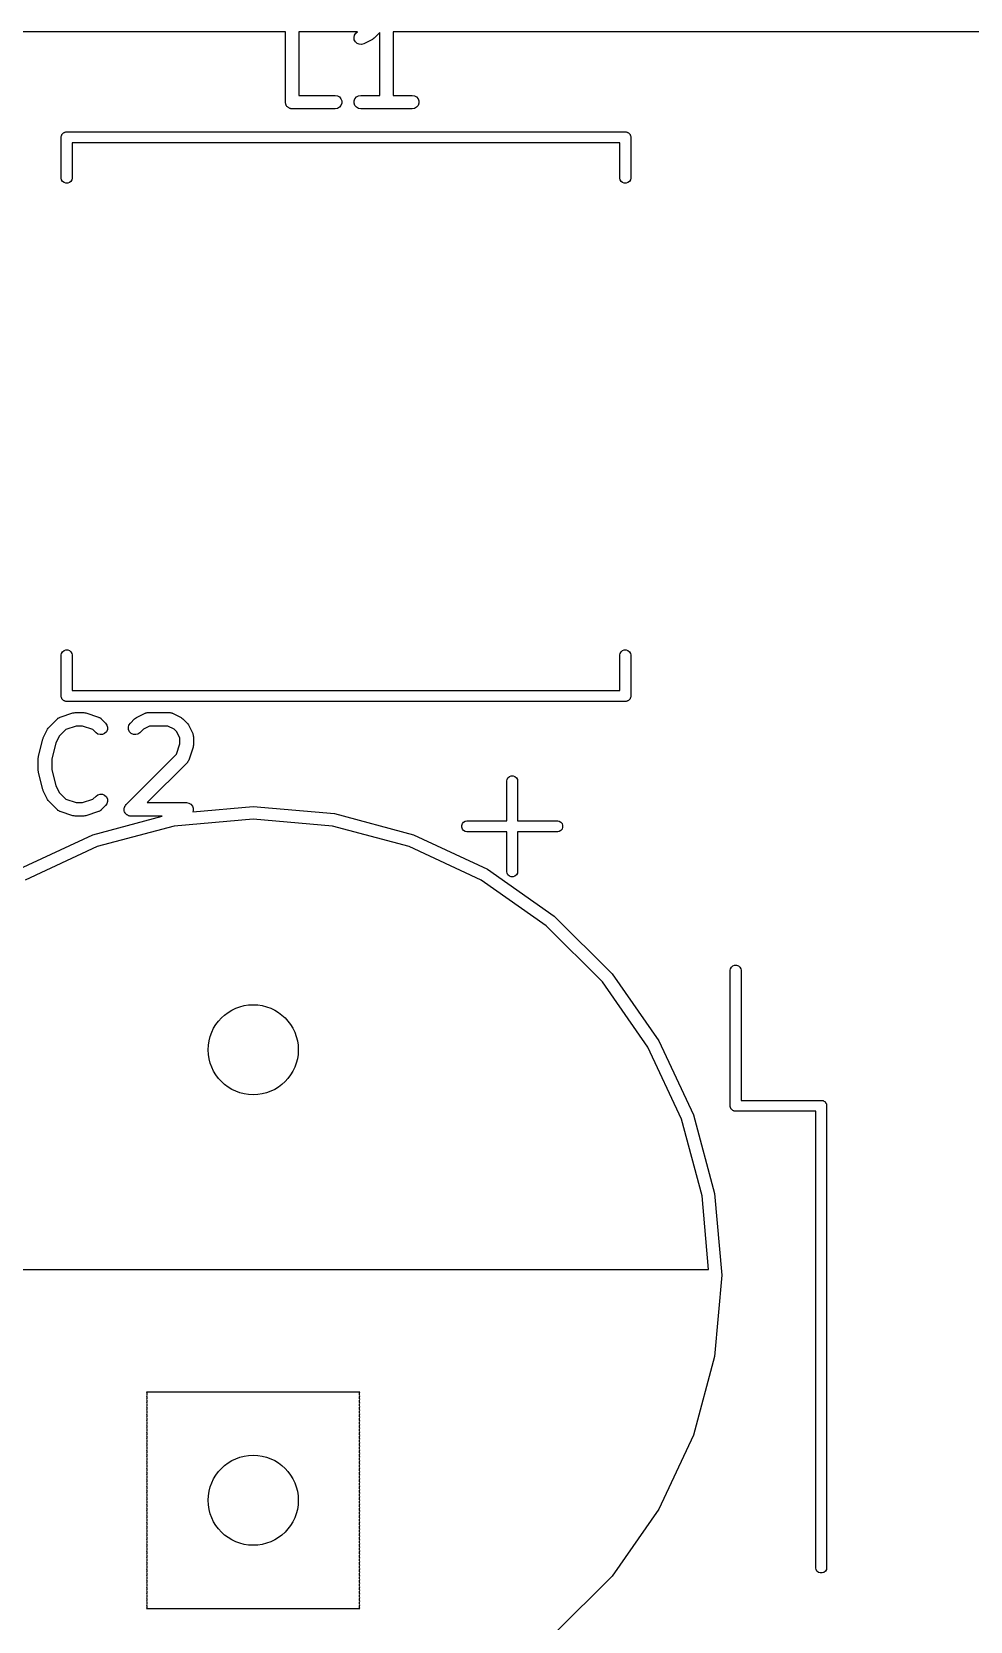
# Model space of a CAD drawing. Extents: x 202.7 to 262.5, y -125.5 to -33.7.
# Drawn here: x 211.14 to 221.56, y -90.71 to -73.07 of the extents above; entities that cross this region are included whole.
import ezdxf

# ---------------------------------------------------------------- set-up
doc = ezdxf.new("R2010")
doc.units = 0
doc.header["$MEASUREMENT"] = 0
doc.layers.add('BLACK', color=7, linetype='CONTINUOUS')

msp = doc.modelspace()

# ---------------------------------------------------------------- linework, layer by layer
at = {"layer": 'BLACK', "linetype": 'CONTINUOUS'}
for p, q in [((213.957, -73.072), (205.175, -73.072)), ((213.957, -73.8524), (213.957, -73.072)), ((214.759, -73.072), (214.107, -73.072)), ((214.107, -73.072), (214.107, -73.7774)), ((214.719, -73.1336), (214.725, -73.1083)), ((214.722, -73.1595), (214.719, -73.1336)), ((214.734, -73.1828), (214.722, -73.1595)), ((214.725, -73.1083), (214.74, -73.0865)), ((214.753, -73.2007), (214.734, -73.1828)), ((214.74, -73.0865), (214.759, -73.072)), ((214.777, -73.211), (214.753, -73.2007)), ((214.828, -73.2052), (214.803, -73.2126)), ((214.923, -73.1576), (214.828, -73.2052)), ((214.932, -73.1504), (214.923, -73.1576)), ((214.942, -73.1435), (214.932, -73.1504)), ((215.005, -73.0811), (214.942, -73.1435)), ((215.005, -73.7774), (215.005, -73.0811)), ((221.873, -73.072), (215.155, -73.072)), ((215.155, -73.072), (215.155, -73.7774)), ((214.803, -73.2126), (214.777, -73.211)), ((213.958, -73.8588), (213.957, -73.8524)), ((213.958, -73.8654), (213.958, -73.8588)), ((213.961, -73.8716), (213.958, -73.8654)), ((213.962, -73.878), (213.961, -73.8716)), ((213.965, -73.8837), (213.962, -73.878)), ((213.967, -73.8899), (213.965, -73.8837)), ((213.971, -73.8949), (213.967, -73.8899)), ((213.975, -73.9006), (213.971, -73.8949)), ((213.98, -73.9048), (213.975, -73.9006)), ((213.984, -73.9098), (213.98, -73.9048)), ((213.99, -73.9131), (213.984, -73.9098)), ((214.107, -73.7774), (214.508, -73.7774)), ((214.508, -73.7774), (214.534, -73.7819)), ((214.534, -73.7819), (214.557, -73.7949)), ((214.557, -73.9098), (214.534, -73.9229)), ((214.557, -73.7949), (214.573, -73.8149)), ((214.573, -73.8899), (214.557, -73.9098)), ((214.573, -73.8149), (214.582, -73.8394)), ((214.582, -73.8654), (214.573, -73.8899)), ((214.582, -73.8394), (214.582, -73.8654)), ((214.72, -73.8394), (214.729, -73.8149)), ((214.72, -73.8654), (214.72, -73.8394)), ((214.729, -73.8899), (214.72, -73.8654)), ((214.729, -73.8149), (214.746, -73.7949)), ((214.746, -73.9098), (214.729, -73.8899)), ((214.746, -73.7949), (214.768, -73.7819)), ((214.768, -73.9229), (214.746, -73.9098)), ((214.768, -73.7819), (214.794, -73.7774)), ((214.794, -73.7774), (215.005, -73.7774)), ((215.155, -73.7774), (215.365, -73.7774)), ((215.365, -73.7774), (215.391, -73.7819)), ((215.391, -73.7819), (215.414, -73.7949)), ((215.414, -73.9098), (215.391, -73.9229)), ((215.414, -73.7949), (215.43, -73.8149)), ((215.43, -73.8899), (215.414, -73.9098)), ((215.43, -73.8149), (215.439, -73.8394)), ((215.439, -73.8654), (215.43, -73.8899)), ((215.439, -73.8394), (215.439, -73.8654)), ((213.995, -73.9173), (213.99, -73.9131)), ((214.001, -73.9196), (213.995, -73.9173)), ((214.006, -73.9229), (214.001, -73.9196)), ((214.013, -73.924), (214.006, -73.9229)), ((214.019, -73.9262), (214.013, -73.924)), ((214.026, -73.9262), (214.019, -73.9262)), ((214.032, -73.9274), (214.026, -73.9262)), ((214.508, -73.9274), (214.032, -73.9274)), ((214.534, -73.9229), (214.508, -73.9274)), ((214.794, -73.9274), (214.768, -73.9229)), ((215.365, -73.9274), (214.794, -73.9274)), ((215.391, -73.9229), (215.365, -73.9274)), ((211.47, -74.2324), (211.472, -74.2274)), ((211.47, -74.2377), (211.47, -74.2324)), ((211.47, -74.2378), (211.47, -74.2377)), ((211.47, -74.6982), (211.47, -74.2378)), ((211.472, -74.2274), (211.473, -74.2222)), ((211.473, -74.2222), (211.475, -74.2175)), ((211.475, -74.2175), (211.477, -74.2125)), ((211.477, -74.2125), (211.481, -74.2085)), ((211.481, -74.2085), (211.483, -74.2038)), ((211.483, -74.2038), (211.487, -74.2004)), ((211.487, -74.2004), (211.491, -74.1963)), ((211.491, -74.1963), (211.495, -74.1937)), ((211.495, -74.1937), (211.5, -74.1902)), ((211.5, -74.1902), (211.505, -74.1884)), ((211.505, -74.1884), (211.509, -74.1857)), ((211.509, -74.1857), (211.514, -74.1848)), ((211.514, -74.1848), (211.519, -74.183)), ((211.519, -74.183), (211.525, -74.183)), ((211.525, -74.183), (211.525, -74.183)), ((211.525, -74.183), (217.735, -74.183)), ((217.735, -74.183), (217.741, -74.183)), ((217.735, -74.183), (217.735, -74.183)), ((217.741, -74.183), (217.746, -74.1848)), ((217.746, -74.1848), (217.751, -74.1857)), ((217.751, -74.1857), (217.755, -74.1884)), ((217.755, -74.1884), (217.76, -74.1902)), ((217.76, -74.1902), (217.765, -74.1937)), ((217.765, -74.1937), (217.769, -74.1963)), ((217.769, -74.1963), (217.773, -74.2004)), ((217.773, -74.2004), (217.777, -74.2038)), ((217.777, -74.2038), (217.779, -74.2085)), ((217.779, -74.2085), (217.783, -74.2125)), ((217.783, -74.2125), (217.785, -74.2175)), ((217.785, -74.2175), (217.787, -74.2222)), ((217.787, -74.2222), (217.788, -74.2274)), ((217.788, -74.2274), (217.79, -74.2324)), ((217.79, -74.2324), (217.79, -74.2377)), ((217.79, -74.2377), (217.79, -74.2378)), ((217.79, -74.2378), (217.79, -74.6982)), ((217.67, -74.303), (211.59, -74.303)), ((211.59, -74.303), (211.59, -74.6982)), ((217.67, -74.6982), (217.67, -74.303)), ((211.473, -74.7138), (211.47, -74.6982)), ((211.483, -74.7322), (211.473, -74.7138)), ((211.5, -74.7458), (211.483, -74.7322)), ((211.519, -74.753), (211.5, -74.7458)), ((211.541, -74.753), (211.519, -74.753)), ((211.56, -74.7458), (211.541, -74.753)), ((211.577, -74.7322), (211.56, -74.7458)), ((211.587, -74.7138), (211.577, -74.7322)), ((211.59, -74.6982), (211.587, -74.7138)), ((217.673, -74.7138), (217.67, -74.6982)), ((217.683, -74.7322), (217.673, -74.7138)), ((217.7, -74.7458), (217.683, -74.7322)), ((217.719, -74.753), (217.7, -74.7458)), ((217.741, -74.753), (217.719, -74.753)), ((217.76, -74.7458), (217.741, -74.753)), ((217.777, -74.7322), (217.76, -74.7458)), ((217.787, -74.7138), (217.777, -74.7322)), ((217.79, -74.6982), (217.787, -74.7138)), ((211.47, -79.9878), (211.473, -79.9722)), ((211.47, -80.4482), (211.47, -79.9878)), ((211.473, -79.9722), (211.483, -79.9538)), ((211.483, -79.9538), (211.5, -79.9402)), ((211.5, -79.9402), (211.519, -79.933)), ((211.519, -79.933), (211.541, -79.933)), ((211.541, -79.933), (211.56, -79.9402)), ((211.56, -79.9402), (211.577, -79.9538)), ((211.577, -79.9538), (211.587, -79.9722)), ((211.587, -79.9722), (211.59, -79.9878)), ((211.59, -79.9878), (211.59, -80.383)), ((217.67, -79.9878), (217.673, -79.9722)), ((217.67, -80.383), (217.67, -79.9878)), ((217.673, -79.9722), (217.683, -79.9538)), ((217.683, -79.9538), (217.7, -79.9402)), ((217.7, -79.9402), (217.719, -79.933)), ((217.719, -79.933), (217.741, -79.933)), ((217.741, -79.933), (217.76, -79.9402)), ((217.76, -79.9402), (217.777, -79.9538)), ((217.777, -79.9538), (217.787, -79.9722)), ((217.787, -79.9722), (217.79, -79.9878)), ((217.79, -79.9878), (217.79, -80.4482)), ((211.59, -80.383), (217.67, -80.383)), ((211.47, -80.4483), (211.47, -80.4482)), ((211.47, -80.4536), (211.47, -80.4483)), ((211.472, -80.4586), (211.47, -80.4536)), ((211.473, -80.4638), (211.472, -80.4586)), ((211.475, -80.4685), (211.473, -80.4638)), ((211.477, -80.4735), (211.475, -80.4685)), ((211.481, -80.4775), (211.477, -80.4735)), ((211.483, -80.4822), (211.481, -80.4775)), ((211.487, -80.4856), (211.483, -80.4822)), ((211.491, -80.4897), (211.487, -80.4856)), ((211.495, -80.4923), (211.491, -80.4897)), ((211.5, -80.4958), (211.495, -80.4923)), ((211.505, -80.4976), (211.5, -80.4958)), ((211.509, -80.5003), (211.505, -80.4976)), ((211.514, -80.5012), (211.509, -80.5003)), ((211.519, -80.503), (211.514, -80.5012)), ((211.525, -80.503), (211.519, -80.503)), ((217.735, -80.503), (211.525, -80.503)), ((211.525, -80.503), (211.525, -80.503)), ((217.741, -80.503), (217.735, -80.503)), ((217.735, -80.503), (217.735, -80.503)), ((217.746, -80.5012), (217.741, -80.503)), ((217.751, -80.5003), (217.746, -80.5012)), ((217.755, -80.4976), (217.751, -80.5003)), ((217.76, -80.4958), (217.755, -80.4976)), ((217.765, -80.4923), (217.76, -80.4958)), ((217.769, -80.4897), (217.765, -80.4923)), ((217.773, -80.4856), (217.769, -80.4897)), ((217.777, -80.4822), (217.773, -80.4856)), ((217.779, -80.4775), (217.777, -80.4822)), ((217.783, -80.4735), (217.779, -80.4775)), ((217.785, -80.4685), (217.783, -80.4735)), ((217.787, -80.4638), (217.785, -80.4685)), ((217.788, -80.4586), (217.787, -80.4638)), ((217.79, -80.4536), (217.788, -80.4586)), ((217.79, -80.4482), (217.79, -80.4483)), ((217.79, -80.4483), (217.79, -80.4536)), ((211.331, -80.7922), (211.427, -80.697)), ((211.427, -80.697), (211.43, -80.6945)), ((211.43, -80.6945), (211.433, -80.6913)), ((211.433, -80.6913), (211.441, -80.6871)), ((211.441, -80.6871), (211.448, -80.682)), ((211.448, -80.682), (211.452, -80.6809)), ((211.452, -80.6809), (211.456, -80.6788)), ((211.456, -80.6788), (211.599, -80.6312)), ((211.635, -80.7774), (211.52, -80.8156)), ((211.599, -80.6312), (211.611, -80.6295)), ((211.611, -80.6295), (211.623, -80.6274)), ((211.623, -80.6274), (211.718, -80.6274)), ((211.706, -80.7774), (211.635, -80.7774)), ((211.82, -80.8156), (211.706, -80.7774)), ((211.718, -80.6274), (211.73, -80.6295)), ((211.73, -80.6295), (211.742, -80.6312)), ((211.742, -80.6312), (211.884, -80.6788)), ((211.884, -80.6788), (211.888, -80.6809)), ((211.888, -80.6809), (211.892, -80.682)), ((211.892, -80.682), (211.9, -80.6871)), ((211.9, -80.6871), (211.907, -80.6913)), ((211.907, -80.6913), (211.91, -80.6945)), ((211.91, -80.6945), (211.914, -80.697)), ((211.914, -80.697), (211.961, -80.7446)), ((211.961, -80.7446), (211.976, -80.7659)), ((211.976, -80.7659), (211.983, -80.7911)), ((211.983, -80.7911), (211.981, -80.817)), ((212.215, -80.7911), (212.221, -80.7659)), ((212.217, -80.817), (212.215, -80.7911)), ((212.221, -80.7659), (212.236, -80.7446)), ((212.236, -80.7446), (212.284, -80.697)), ((212.284, -80.697), (212.294, -80.6901)), ((212.294, -80.6901), (212.303, -80.6829)), ((212.303, -80.6829), (212.399, -80.6353)), ((212.45, -80.7774), (212.381, -80.8116)), ((212.399, -80.6353), (212.403, -80.6341)), ((212.403, -80.6341), (212.406, -80.6319)), ((212.406, -80.6319), (212.415, -80.6304)), ((212.415, -80.6304), (212.424, -80.6279)), ((212.424, -80.6279), (212.428, -80.6281)), ((212.428, -80.6281), (212.432, -80.6274)), ((212.432, -80.6274), (212.67, -80.6274)), ((212.653, -80.7774), (212.45, -80.7774)), ((212.721, -80.8116), (212.653, -80.7774)), ((212.67, -80.6274), (212.674, -80.6281)), ((212.674, -80.6281), (212.679, -80.6279)), ((212.679, -80.6279), (212.687, -80.6304)), ((212.687, -80.6304), (212.696, -80.6319)), ((212.696, -80.6319), (212.7, -80.6341)), ((212.7, -80.6341), (212.704, -80.6353)), ((212.704, -80.6353), (212.799, -80.6829)), ((212.799, -80.6829), (212.809, -80.6901)), ((212.809, -80.6901), (212.819, -80.697)), ((212.819, -80.697), (212.866, -80.7446)), ((212.866, -80.7446), (212.873, -80.7544)), ((212.873, -80.7544), (212.88, -80.7641)), ((212.88, -80.7641), (212.928, -80.8593)), ((211.217, -81.1128), (211.264, -80.9223)), ((211.264, -80.9223), (211.267, -80.9148)), ((211.267, -80.9148), (211.27, -80.9069)), ((211.27, -80.9069), (211.317, -80.8117)), ((211.317, -80.8117), (211.325, -80.802)), ((211.325, -80.802), (211.331, -80.7922)), ((211.408, -80.9667), (211.364, -81.1402)), ((211.446, -80.8897), (211.408, -80.9667)), ((211.52, -80.8156), (211.446, -80.8897)), ((211.855, -80.8507), (211.82, -80.8156)), ((211.877, -80.8656), (211.855, -80.8507)), ((211.902, -80.8723), (211.877, -80.8656)), ((211.928, -80.8701), (211.902, -80.8723)), ((211.951, -80.8591), (211.928, -80.8701)), ((211.97, -80.8406), (211.951, -80.8591)), ((211.981, -80.817), (211.97, -80.8406)), ((212.228, -80.8406), (212.217, -80.817)), ((212.246, -80.8591), (212.228, -80.8406)), ((212.27, -80.8701), (212.246, -80.8591)), ((212.296, -80.8723), (212.27, -80.8701)), ((212.321, -80.8656), (212.296, -80.8723)), ((212.342, -80.8507), (212.321, -80.8656)), ((212.381, -80.8116), (212.342, -80.8507)), ((212.751, -80.842), (212.721, -80.8116)), ((212.786, -80.9106), (212.751, -80.842)), ((212.786, -80.9759), (212.786, -80.9106)), ((212.928, -80.8593), (212.929, -80.8635)), ((212.929, -80.8635), (212.931, -80.8672)), ((212.931, -80.8672), (212.933, -80.8759)), ((212.933, -80.8759), (212.935, -80.8843)), ((212.935, -80.8843), (212.935, -80.8886)), ((212.935, -80.8886), (212.936, -80.8929)), ((212.936, -80.8929), (212.936, -80.9881)), ((211.214, -81.131), (211.216, -81.1219)), ((211.214, -81.2738), (211.214, -81.131)), ((211.216, -81.1219), (211.217, -81.1128)), ((211.364, -81.1402), (211.364, -81.2646)), ((212.189, -81.6493), (212.748, -81.0904)), ((212.748, -81.0904), (212.786, -80.9759)), ((212.932, -81.0118), (212.884, -81.1547)), ((212.934, -80.9999), (212.932, -81.0118)), ((212.936, -80.9881), (212.934, -80.9999)), ((211.216, -81.2828), (211.214, -81.2738)), ((211.217, -81.292), (211.216, -81.2828)), ((211.264, -81.4825), (211.217, -81.292)), ((211.364, -81.2646), (211.408, -81.4381)), ((212.866, -81.184), (212.423, -81.6274)), ((212.869, -81.1804), (212.866, -81.184)), ((212.872, -81.1776), (212.869, -81.1804)), ((212.876, -81.1698), (212.872, -81.1776)), ((212.881, -81.1626), (212.876, -81.1698)), ((212.882, -81.1585), (212.881, -81.1626)), ((212.884, -81.1547), (212.882, -81.1585)), ((211.267, -81.49), (211.264, -81.4825)), ((211.27, -81.4978), (211.267, -81.49)), ((211.408, -81.4381), (211.446, -81.5151)), ((216.415, -81.3851), (216.418, -81.3695)), ((216.415, -81.8304), (216.415, -81.3851)), ((216.418, -81.3695), (216.428, -81.3512)), ((216.428, -81.3512), (216.445, -81.3376)), ((216.445, -81.3376), (216.464, -81.3304)), ((216.464, -81.3304), (216.486, -81.3304)), ((216.486, -81.3304), (216.505, -81.3376)), ((216.505, -81.3376), (216.522, -81.3512)), ((216.522, -81.3512), (216.532, -81.3695)), ((216.532, -81.3695), (216.535, -81.3851)), ((216.535, -81.3851), (216.535, -81.8304)), ((211.317, -81.5931), (211.27, -81.4978)), ((211.325, -81.6027), (211.317, -81.5931)), ((211.331, -81.6126), (211.325, -81.6027)), ((211.427, -81.7078), (211.331, -81.6126)), ((211.446, -81.5151), (211.52, -81.5892)), ((211.52, -81.5892), (211.635, -81.6274)), ((211.635, -81.6274), (211.706, -81.6274)), ((211.706, -81.6274), (211.82, -81.5892)), ((211.82, -81.5892), (211.855, -81.5541)), ((211.855, -81.5541), (211.877, -81.5392)), ((211.877, -81.5392), (211.902, -81.5324)), ((211.902, -81.5324), (211.928, -81.5347)), ((211.961, -81.6602), (211.914, -81.7078)), ((211.928, -81.5347), (211.951, -81.5457)), ((211.951, -81.5457), (211.97, -81.5641)), ((211.976, -81.6388), (211.961, -81.6602)), ((211.97, -81.5641), (211.981, -81.5877)), ((211.983, -81.6137), (211.976, -81.6388)), ((211.981, -81.5877), (211.983, -81.6137)), ((212.171, -81.6801), (212.174, -81.6707)), ((212.174, -81.6707), (212.176, -81.668)), ((212.176, -81.668), (212.177, -81.6649)), ((212.177, -81.6649), (212.183, -81.6574)), ((212.183, -81.6574), (212.189, -81.6493)), ((212.423, -81.6274), (212.861, -81.6274)), ((212.861, -81.6274), (212.886, -81.6319)), ((212.886, -81.6319), (212.909, -81.6449)), ((212.909, -81.6449), (212.926, -81.6649)), ((212.926, -81.6649), (212.935, -81.6894)), ((212.93, -81.7286), (213.6, -81.67)), ((213.6, -81.67), (214.503, -81.749)), ((211.43, -81.7103), (211.427, -81.7078)), ((211.433, -81.7135), (211.43, -81.7103)), ((211.441, -81.7177), (211.433, -81.7135)), ((211.448, -81.7227), (211.441, -81.7177)), ((211.452, -81.7239), (211.448, -81.7227)), ((211.456, -81.7259), (211.452, -81.7239)), ((211.599, -81.7735), (211.456, -81.7259)), ((211.611, -81.7753), (211.599, -81.7735)), ((211.623, -81.7774), (211.611, -81.7753)), ((211.718, -81.7774), (211.623, -81.7774)), ((211.73, -81.7753), (211.718, -81.7774)), ((211.742, -81.7735), (211.73, -81.7753)), ((211.884, -81.7259), (211.742, -81.7735)), ((211.821, -81.9836), (212.591, -81.7774)), ((211.888, -81.7239), (211.884, -81.7259)), ((211.892, -81.7227), (211.888, -81.7239)), ((211.9, -81.7177), (211.892, -81.7227)), ((211.907, -81.7135), (211.9, -81.7177)), ((211.91, -81.7103), (211.907, -81.7135)), ((211.914, -81.7078), (211.91, -81.7103)), ((212.167, -81.6958), (212.168, -81.6927)), ((212.168, -81.7056), (212.167, -81.6958)), ((212.168, -81.6894), (212.171, -81.6801)), ((212.168, -81.6927), (212.168, -81.6894)), ((212.168, -81.7154), (212.168, -81.7056)), ((212.169, -81.7185), (212.168, -81.7154)), ((212.169, -81.7218), (212.169, -81.7185)), ((212.173, -81.7307), (212.169, -81.7218)), ((212.177, -81.7399), (212.173, -81.7307)), ((212.179, -81.7424), (212.177, -81.7399)), ((212.18, -81.7454), (212.179, -81.7424)), ((212.187, -81.7523), (212.18, -81.7454)), ((212.193, -81.7598), (212.187, -81.7523)), ((212.196, -81.7615), (212.193, -81.7598)), ((212.199, -81.7638), (212.196, -81.7615)), ((212.208, -81.768), (212.199, -81.7638)), ((212.216, -81.7729), (212.208, -81.768)), ((212.219, -81.7734), (212.216, -81.7729)), ((212.222, -81.7748), (212.219, -81.7734)), ((212.232, -81.7757), (212.222, -81.7748)), ((212.242, -81.7774), (212.232, -81.7757)), ((212.591, -81.7774), (212.242, -81.7774)), ((213.6, -81.81), (212.721, -81.8869)), ((212.935, -81.7154), (212.93, -81.7286)), ((212.935, -81.6894), (212.935, -81.7154)), ((214.479, -81.8869), (213.6, -81.81)), ((214.503, -81.749), (215.379, -81.9836)), ((215.922, -81.8599), (215.936, -81.8437)), ((215.936, -81.8437), (215.954, -81.8331)), ((215.954, -81.8331), (215.97, -81.8304)), ((215.97, -81.8304), (216.415, -81.8304)), ((216.535, -81.8304), (216.98, -81.8304)), ((216.98, -81.8304), (216.996, -81.8331)), ((216.996, -81.8331), (217.014, -81.8437)), ((217.014, -81.8437), (217.028, -81.8599)), ((211, -82.3667), (211.821, -81.9836)), ((212.721, -81.8869), (211.869, -82.1152)), ((215.331, -82.1152), (214.479, -81.8869)), ((215.379, -81.9836), (216.2, -82.3667)), ((215.915, -81.8798), (215.922, -81.8599)), ((215.915, -81.9009), (215.915, -81.8798)), ((215.922, -81.9208), (215.915, -81.9009)), ((215.936, -81.937), (215.922, -81.9208)), ((215.954, -81.9476), (215.936, -81.937)), ((215.97, -81.9504), (215.954, -81.9476)), ((216.415, -81.9504), (215.97, -81.9504)), ((216.415, -82.3956), (216.415, -81.9504)), ((216.98, -81.9504), (216.535, -81.9504)), ((216.535, -81.9504), (216.535, -82.3956)), ((216.996, -81.9476), (216.98, -81.9504)), ((217.014, -81.937), (216.996, -81.9476)), ((217.028, -81.9208), (217.014, -81.937)), ((217.028, -81.8599), (217.035, -81.8798)), ((217.035, -81.9009), (217.028, -81.9208)), ((217.035, -81.8798), (217.035, -81.9009)), ((211.869, -82.1152), (211.07, -82.4879)), ((216.13, -82.4879), (215.331, -82.1152)), ((216.2, -82.3667), (216.942, -82.8866)), ((216.853, -82.9938), (216.13, -82.4879)), ((216.418, -82.4112), (216.415, -82.3956)), ((216.428, -82.4295), (216.418, -82.4112)), ((216.445, -82.4431), (216.428, -82.4295)), ((216.464, -82.4504), (216.445, -82.4431)), ((216.486, -82.4504), (216.464, -82.4504)), ((216.505, -82.4431), (216.486, -82.4504)), ((216.522, -82.4295), (216.505, -82.4431)), ((216.532, -82.4112), (216.522, -82.4295)), ((216.535, -82.3956), (216.532, -82.4112)), ((216.942, -82.8866), (217.583, -83.5275)), ((217.476, -83.6175), (216.853, -82.9938)), ((218.925, -83.4392), (218.944, -83.432)), ((218.944, -83.432), (218.966, -83.432)), ((218.966, -83.432), (218.985, -83.4392)), ((217.583, -83.5275), (218.103, -84.27)), ((218.895, -83.4868), (218.898, -83.4712)), ((218.895, -84.9814), (218.895, -83.4868)), ((218.898, -83.4712), (218.908, -83.4528)), ((218.908, -83.4528), (218.925, -83.4392)), ((218.985, -83.4392), (219.002, -83.4528)), ((219.002, -83.4528), (219.012, -83.4712)), ((219.012, -83.4712), (219.015, -83.4868)), ((219.015, -83.4868), (219.015, -84.932)), ((217.982, -84.34), (217.476, -83.6175)), ((218.103, -84.27), (218.486, -85.0915)), ((218.355, -85.1394), (217.982, -84.34)), ((218.895, -85.0026), (218.895, -84.9814)), ((218.897, -85.0076), (218.895, -85.0026)), ((218.898, -85.0128), (218.897, -85.0076)), ((218.9, -85.0174), (218.898, -85.0128)), ((218.902, -85.0225), (218.9, -85.0174)), ((218.906, -85.0265), (218.902, -85.0225)), ((219.015, -84.932), (219.91, -84.932)), ((219.91, -84.932), (219.91, -84.932)), ((219.91, -84.932), (219.916, -84.932)), ((219.916, -84.932), (219.921, -84.9338)), ((219.921, -84.9338), (219.926, -84.9347)), ((219.926, -84.9347), (219.93, -84.9374)), ((219.93, -84.9374), (219.935, -84.9392)), ((219.935, -84.9392), (219.94, -84.9427)), ((219.94, -84.9427), (219.944, -84.9453)), ((219.944, -84.9453), (219.948, -84.9494)), ((219.948, -84.9494), (219.952, -84.9528)), ((219.952, -84.9528), (219.954, -84.9575)), ((219.954, -84.9575), (219.958, -84.9615)), ((219.958, -84.9615), (219.96, -84.9665)), ((219.96, -84.9665), (219.962, -84.9712)), ((219.962, -84.9712), (219.963, -84.9764)), ((219.963, -84.9764), (219.965, -84.9814)), ((219.965, -84.9814), (219.965, -84.9867)), ((219.965, -84.9867), (219.965, -84.9868)), ((219.965, -84.9868), (219.965, -90.1222)), ((218.583, -85.9913), (218.355, -85.1394)), ((218.486, -85.0915), (218.721, -85.967)), ((218.908, -85.0312), (218.906, -85.0265)), ((218.912, -85.0346), (218.908, -85.0312)), ((218.916, -85.0387), (218.912, -85.0346)), ((218.92, -85.0413), (218.916, -85.0387)), ((218.925, -85.0448), (218.92, -85.0413)), ((218.93, -85.0466), (218.925, -85.0448)), ((218.934, -85.0493), (218.93, -85.0466)), ((218.939, -85.0502), (218.934, -85.0493)), ((218.944, -85.052), (218.939, -85.0502)), ((218.95, -85.052), (218.944, -85.052)), ((219.845, -85.052), (218.95, -85.052)), ((218.95, -85.052), (218.95, -85.052)), ((219.845, -90.1222), (219.845, -85.052)), ((218.655, -86.81), (218.583, -85.9913)), ((218.721, -85.967), (218.8, -86.87)), ((208.545, -86.81), (218.655, -86.81)), ((218.8, -86.87), (218.721, -87.773)), ((218.721, -87.773), (218.486, -88.6485)), ((212.416, -88.171), (212.419, -88.1804)), ((214.784, -88.171), (212.416, -88.171)), ((212.419, -88.1804), (212.419, -88.2016)), ((214.781, -88.1804), (214.784, -88.171)), ((214.781, -88.2016), (214.781, -88.1804)), ((212.419, -88.2016), (212.416, -88.211)), ((212.416, -88.211), (212.419, -88.2204)), ((212.419, -88.2416), (212.416, -88.251)), ((212.416, -88.251), (212.419, -88.2604)), ((212.419, -88.2816), (212.416, -88.291)), ((212.416, -88.291), (212.419, -88.3004)), ((212.419, -88.3216), (212.416, -88.331)), ((212.416, -88.331), (212.419, -88.3404)), ((212.419, -88.3616), (212.416, -88.371)), ((212.416, -88.371), (212.419, -88.3804)), ((212.419, -88.2204), (212.419, -88.2416)), ((212.419, -88.2604), (212.419, -88.2816)), ((212.419, -88.3004), (212.419, -88.3216)), ((212.419, -88.3404), (212.419, -88.3616)), ((214.784, -88.211), (214.781, -88.2016)), ((214.781, -88.2204), (214.784, -88.211)), ((214.781, -88.2416), (214.781, -88.2204)), ((214.784, -88.251), (214.781, -88.2416)), ((214.781, -88.2604), (214.784, -88.251)), ((214.781, -88.2816), (214.781, -88.2604)), ((214.784, -88.291), (214.781, -88.2816)), ((214.781, -88.3004), (214.784, -88.291)), ((214.781, -88.3216), (214.781, -88.3004)), ((214.784, -88.331), (214.781, -88.3216)), ((214.781, -88.3404), (214.784, -88.331)), ((214.781, -88.3616), (214.781, -88.3404)), ((214.784, -88.371), (214.781, -88.3616)), ((214.781, -88.3804), (214.784, -88.371)), ((212.419, -88.4016), (212.416, -88.411)), ((212.416, -88.411), (212.419, -88.4204)), ((212.419, -88.4416), (212.416, -88.451)), ((212.416, -88.451), (212.419, -88.4604)), ((212.419, -88.4816), (212.416, -88.491)), ((212.416, -88.491), (212.419, -88.5004)), ((212.419, -88.5216), (212.416, -88.531)), ((212.416, -88.531), (212.419, -88.5404)), ((212.419, -88.3804), (212.419, -88.4016)), ((212.419, -88.4204), (212.419, -88.4416)), ((212.419, -88.4604), (212.419, -88.4816)), ((212.419, -88.5004), (212.419, -88.5216)), ((212.419, -88.5404), (212.419, -88.5616)), ((214.781, -88.4016), (214.781, -88.3804)), ((214.784, -88.411), (214.781, -88.4016)), ((214.781, -88.4204), (214.784, -88.411)), ((214.781, -88.4416), (214.781, -88.4204)), ((214.784, -88.451), (214.781, -88.4416)), ((214.781, -88.4604), (214.784, -88.451)), ((214.781, -88.4816), (214.781, -88.4604)), ((214.784, -88.491), (214.781, -88.4816)), ((214.781, -88.5004), (214.784, -88.491)), ((214.781, -88.5216), (214.781, -88.5004)), ((214.784, -88.531), (214.781, -88.5216)), ((214.781, -88.5404), (214.784, -88.531)), ((214.781, -88.5616), (214.781, -88.5404)), ((212.419, -88.5616), (212.416, -88.571)), ((212.416, -88.571), (212.419, -88.5804)), ((212.419, -88.6016), (212.416, -88.611)), ((212.416, -88.611), (212.419, -88.6204)), ((212.419, -88.6416), (212.416, -88.651)), ((212.416, -88.651), (212.419, -88.6604)), ((212.419, -88.6816), (212.416, -88.691)), ((212.416, -88.691), (212.419, -88.7004)), ((212.419, -88.7216), (212.416, -88.731)), ((212.419, -88.5804), (212.419, -88.6016)), ((212.419, -88.6204), (212.419, -88.6416)), ((212.419, -88.6604), (212.419, -88.6816)), ((212.419, -88.7004), (212.419, -88.7216)), ((214.784, -88.571), (214.781, -88.5616)), ((214.781, -88.5804), (214.784, -88.571)), ((214.781, -88.6016), (214.781, -88.5804)), ((214.784, -88.611), (214.781, -88.6016)), ((214.781, -88.6204), (214.784, -88.611)), ((214.781, -88.6416), (214.781, -88.6204)), ((214.784, -88.651), (214.781, -88.6416)), ((214.781, -88.6604), (214.784, -88.651)), ((214.781, -88.6816), (214.781, -88.6604)), ((214.784, -88.691), (214.781, -88.6816)), ((214.781, -88.7004), (214.784, -88.691)), ((214.781, -88.7216), (214.781, -88.7004)), ((214.784, -88.731), (214.781, -88.7216)), ((218.486, -88.6485), (218.103, -89.47)), ((212.416, -88.731), (212.419, -88.7404)), ((212.419, -88.7616), (212.416, -88.771)), ((212.416, -88.771), (212.419, -88.7804)), ((212.419, -88.8016), (212.416, -88.811)), ((212.416, -88.811), (212.419, -88.8204)), ((212.419, -88.8416), (212.416, -88.851)), ((212.416, -88.851), (212.419, -88.8604)), ((212.419, -88.8816), (212.416, -88.891)), ((212.416, -88.891), (212.419, -88.9004)), ((212.419, -88.7404), (212.419, -88.7616)), ((212.419, -88.7804), (212.419, -88.8016)), ((212.419, -88.8204), (212.419, -88.8416)), ((212.419, -88.8604), (212.419, -88.8816)), ((212.419, -88.9004), (212.419, -88.9216)), ((214.781, -88.7404), (214.784, -88.731)), ((214.781, -88.7616), (214.781, -88.7404)), ((214.784, -88.771), (214.781, -88.7616)), ((214.781, -88.7804), (214.784, -88.771)), ((214.781, -88.8016), (214.781, -88.7804)), ((214.784, -88.811), (214.781, -88.8016)), ((214.781, -88.8204), (214.784, -88.811)), ((214.781, -88.8416), (214.781, -88.8204)), ((214.784, -88.851), (214.781, -88.8416)), ((214.781, -88.8604), (214.784, -88.851)), ((214.781, -88.8816), (214.781, -88.8604)), ((214.784, -88.891), (214.781, -88.8816)), ((214.781, -88.9004), (214.784, -88.891)), ((214.781, -88.9216), (214.781, -88.9004)), ((212.419, -88.9216), (212.416, -88.931)), ((212.416, -88.931), (212.419, -88.9404)), ((212.419, -88.9616), (212.416, -88.971)), ((212.416, -88.971), (212.419, -88.9804)), ((212.419, -89.0016), (212.416, -89.011)), ((212.416, -89.011), (212.419, -89.0204)), ((212.419, -89.0416), (212.416, -89.051)), ((212.416, -89.051), (212.419, -89.0604)), ((212.419, -89.0816), (212.416, -89.091)), ((212.419, -88.9404), (212.419, -88.9616)), ((212.419, -88.9804), (212.419, -89.0016)), ((212.419, -89.0204), (212.419, -89.0416)), ((212.419, -89.0604), (212.419, -89.0816)), ((214.784, -88.931), (214.781, -88.9216)), ((214.781, -88.9404), (214.784, -88.931)), ((214.781, -88.9616), (214.781, -88.9404)), ((214.784, -88.971), (214.781, -88.9616)), ((214.781, -88.9804), (214.784, -88.971)), ((214.781, -89.0016), (214.781, -88.9804)), ((214.784, -89.011), (214.781, -89.0016)), ((214.781, -89.0204), (214.784, -89.011)), ((214.781, -89.0416), (214.781, -89.0204)), ((214.784, -89.051), (214.781, -89.0416)), ((214.781, -89.0604), (214.784, -89.051)), ((214.781, -89.0816), (214.781, -89.0604)), ((214.784, -89.091), (214.781, -89.0816)), ((212.416, -89.091), (212.419, -89.1004)), ((212.419, -89.1216), (212.416, -89.131)), ((212.416, -89.131), (212.419, -89.1404)), ((212.419, -89.1616), (212.416, -89.171)), ((212.416, -89.171), (212.419, -89.1804)), ((212.419, -89.2016), (212.416, -89.211)), ((212.416, -89.211), (212.419, -89.2204)), ((212.419, -89.2416), (212.416, -89.251)), ((212.416, -89.251), (212.419, -89.2604)), ((212.419, -89.1004), (212.419, -89.1216)), ((212.419, -89.1404), (212.419, -89.1616)), ((212.419, -89.1804), (212.419, -89.2016)), ((212.419, -89.2204), (212.419, -89.2416)), ((214.781, -89.1004), (214.784, -89.091)), ((214.781, -89.1216), (214.781, -89.1004)), ((214.784, -89.131), (214.781, -89.1216)), ((214.781, -89.1404), (214.784, -89.131)), ((214.781, -89.1616), (214.781, -89.1404)), ((214.784, -89.171), (214.781, -89.1616)), ((214.781, -89.1804), (214.784, -89.171)), ((214.781, -89.2016), (214.781, -89.1804)), ((214.784, -89.211), (214.781, -89.2016)), ((214.781, -89.2204), (214.784, -89.211)), ((214.781, -89.2416), (214.781, -89.2204)), ((214.784, -89.251), (214.781, -89.2416)), ((214.781, -89.2604), (214.784, -89.251)), ((212.419, -89.2816), (212.416, -89.291)), ((212.416, -89.291), (212.419, -89.3004)), ((212.419, -89.3216), (212.416, -89.331)), ((212.416, -89.331), (212.419, -89.3404)), ((212.419, -89.3616), (212.416, -89.371)), ((212.416, -89.371), (212.419, -89.3804)), ((212.419, -89.4016), (212.416, -89.411)), ((212.416, -89.411), (212.419, -89.4204)), ((212.419, -89.2604), (212.419, -89.2816)), ((212.419, -89.3004), (212.419, -89.3216)), ((212.419, -89.3404), (212.419, -89.3616)), ((212.419, -89.3804), (212.419, -89.4016)), ((212.419, -89.4204), (212.419, -89.4416)), ((214.781, -89.2816), (214.781, -89.2604)), ((214.784, -89.291), (214.781, -89.2816)), ((214.781, -89.3004), (214.784, -89.291)), ((214.781, -89.3216), (214.781, -89.3004)), ((214.784, -89.331), (214.781, -89.3216)), ((214.781, -89.3404), (214.784, -89.331)), ((214.781, -89.3616), (214.781, -89.3404)), ((214.784, -89.371), (214.781, -89.3616)), ((214.781, -89.3804), (214.784, -89.371)), ((214.781, -89.4016), (214.781, -89.3804)), ((214.784, -89.411), (214.781, -89.4016)), ((214.781, -89.4204), (214.784, -89.411)), ((214.781, -89.4416), (214.781, -89.4204)), ((212.419, -89.4416), (212.416, -89.451)), ((212.416, -89.451), (212.419, -89.4604)), ((212.419, -89.4816), (212.416, -89.491)), ((212.416, -89.491), (212.419, -89.5004)), ((212.419, -89.5216), (212.416, -89.531)), ((212.416, -89.531), (212.419, -89.5404)), ((212.419, -89.5616), (212.416, -89.571)), ((212.416, -89.571), (212.419, -89.5804)), ((212.419, -89.6016), (212.416, -89.611)), ((212.416, -89.611), (212.419, -89.6204)), ((212.419, -89.4604), (212.419, -89.4816)), ((212.419, -89.5004), (212.419, -89.5216)), ((212.419, -89.5404), (212.419, -89.5616)), ((212.419, -89.5804), (212.419, -89.6016)), ((214.784, -89.451), (214.781, -89.4416)), ((214.781, -89.4604), (214.784, -89.451)), ((214.781, -89.4816), (214.781, -89.4604)), ((214.784, -89.491), (214.781, -89.4816)), ((214.781, -89.5004), (214.784, -89.491)), ((214.781, -89.5216), (214.781, -89.5004)), ((214.784, -89.531), (214.781, -89.5216)), ((214.781, -89.5404), (214.784, -89.531)), ((214.781, -89.5616), (214.781, -89.5404)), ((214.784, -89.571), (214.781, -89.5616)), ((214.781, -89.5804), (214.784, -89.571)), ((214.781, -89.6016), (214.781, -89.5804)), ((214.784, -89.611), (214.781, -89.6016)), ((214.781, -89.6204), (214.784, -89.611)), ((218.103, -89.47), (217.583, -90.2125)), ((212.419, -89.6416), (212.416, -89.651)), ((212.416, -89.651), (212.419, -89.6604)), ((212.419, -89.6816), (212.416, -89.691)), ((212.416, -89.691), (212.419, -89.7004)), ((212.419, -89.7216), (212.416, -89.731)), ((212.416, -89.731), (212.419, -89.7404)), ((212.419, -89.7616), (212.416, -89.771)), ((212.416, -89.771), (212.419, -89.7804)), ((212.419, -89.6204), (212.419, -89.6416)), ((212.419, -89.6604), (212.419, -89.6816)), ((212.419, -89.7004), (212.419, -89.7216)), ((212.419, -89.7404), (212.419, -89.7616)), ((212.419, -89.7804), (212.419, -89.8016)), ((214.781, -89.6416), (214.781, -89.6204)), ((214.784, -89.651), (214.781, -89.6416)), ((214.781, -89.6604), (214.784, -89.651)), ((214.781, -89.6816), (214.781, -89.6604)), ((214.784, -89.691), (214.781, -89.6816)), ((214.781, -89.7004), (214.784, -89.691)), ((214.781, -89.7216), (214.781, -89.7004)), ((214.784, -89.731), (214.781, -89.7216)), ((214.781, -89.7404), (214.784, -89.731)), ((214.781, -89.7616), (214.781, -89.7404)), ((214.784, -89.771), (214.781, -89.7616)), ((214.781, -89.7804), (214.784, -89.771)), ((214.781, -89.8016), (214.781, -89.7804)), ((212.419, -89.8016), (212.416, -89.811)), ((212.416, -89.811), (212.419, -89.8204)), ((212.419, -89.8416), (212.416, -89.851)), ((212.416, -89.851), (212.419, -89.8604)), ((212.419, -89.8816), (212.416, -89.891)), ((212.416, -89.891), (212.419, -89.9004)), ((212.419, -89.9216), (212.416, -89.931)), ((212.416, -89.931), (212.419, -89.9404)), ((212.419, -89.9616), (212.416, -89.971)), ((212.419, -89.8204), (212.419, -89.8416)), ((212.419, -89.8604), (212.419, -89.8816)), ((212.419, -89.9004), (212.419, -89.9216)), ((212.419, -89.9404), (212.419, -89.9616)), ((214.784, -89.811), (214.781, -89.8016)), ((214.781, -89.8204), (214.784, -89.811)), ((214.781, -89.8416), (214.781, -89.8204)), ((214.784, -89.851), (214.781, -89.8416)), ((214.781, -89.8604), (214.784, -89.851)), ((214.781, -89.8816), (214.781, -89.8604)), ((214.784, -89.891), (214.781, -89.8816)), ((214.781, -89.9004), (214.784, -89.891)), ((214.781, -89.9216), (214.781, -89.9004)), ((214.784, -89.931), (214.781, -89.9216)), ((214.781, -89.9404), (214.784, -89.931)), ((214.781, -89.9616), (214.781, -89.9404)), ((214.784, -89.971), (214.781, -89.9616)), ((212.416, -89.971), (212.419, -89.9804)), ((212.419, -90.0016), (212.416, -90.011)), ((212.416, -90.011), (212.419, -90.0204)), ((212.419, -90.0416), (212.416, -90.051)), ((212.416, -90.051), (212.419, -90.0604)), ((212.419, -90.0816), (212.416, -90.091)), ((212.416, -90.091), (212.419, -90.1004)), ((212.419, -90.1216), (212.416, -90.131)), ((212.416, -90.131), (212.419, -90.1404)), ((212.419, -89.9804), (212.419, -90.0016)), ((212.419, -90.0204), (212.419, -90.0416)), ((212.419, -90.0604), (212.419, -90.0816)), ((212.419, -90.1004), (212.419, -90.1216)), ((212.419, -90.1404), (212.419, -90.1616)), ((214.781, -89.9804), (214.784, -89.971)), ((214.781, -90.0016), (214.781, -89.9804)), ((214.784, -90.011), (214.781, -90.0016)), ((214.781, -90.0204), (214.784, -90.011)), ((214.781, -90.0416), (214.781, -90.0204)), ((214.784, -90.051), (214.781, -90.0416)), ((214.781, -90.0604), (214.784, -90.051)), ((214.781, -90.0816), (214.781, -90.0604)), ((214.784, -90.091), (214.781, -90.0816)), ((214.781, -90.1004), (214.784, -90.091)), ((214.781, -90.1216), (214.781, -90.1004)), ((214.784, -90.131), (214.781, -90.1216)), ((214.781, -90.1404), (214.784, -90.131)), ((214.781, -90.1616), (214.781, -90.1404)), ((219.848, -90.1378), (219.845, -90.1222)), ((219.858, -90.1562), (219.848, -90.1378)), ((219.962, -90.1378), (219.952, -90.1562)), ((219.965, -90.1222), (219.962, -90.1378)), ((212.419, -90.1616), (212.416, -90.171)), ((212.416, -90.171), (212.419, -90.1804)), ((212.419, -90.2016), (212.416, -90.211)), ((212.416, -90.211), (212.419, -90.2204)), ((212.419, -90.2416), (212.416, -90.251)), ((212.416, -90.251), (212.419, -90.2604)), ((212.419, -90.2816), (212.416, -90.291)), ((212.416, -90.291), (212.419, -90.3004)), ((212.419, -90.1804), (212.419, -90.2016)), ((212.419, -90.2204), (212.419, -90.2416)), ((212.419, -90.2604), (212.419, -90.2816)), ((212.419, -90.3004), (212.419, -90.3216)), ((214.784, -90.171), (214.781, -90.1616)), ((214.781, -90.1804), (214.784, -90.171)), ((214.781, -90.2016), (214.781, -90.1804)), ((214.784, -90.211), (214.781, -90.2016)), ((214.781, -90.2204), (214.784, -90.211)), ((214.781, -90.2416), (214.781, -90.2204)), ((214.784, -90.251), (214.781, -90.2416)), ((214.781, -90.2604), (214.784, -90.251)), ((214.781, -90.2816), (214.781, -90.2604)), ((214.784, -90.291), (214.781, -90.2816)), ((214.781, -90.3004), (214.784, -90.291)), ((214.781, -90.3216), (214.781, -90.3004)), ((217.583, -90.2125), (216.942, -90.8534)), ((219.875, -90.1698), (219.858, -90.1562)), ((219.894, -90.177), (219.875, -90.1698)), ((219.916, -90.177), (219.894, -90.177)), ((219.935, -90.1698), (219.916, -90.177)), ((219.952, -90.1562), (219.935, -90.1698)), ((212.419, -90.3216), (212.416, -90.331)), ((212.416, -90.331), (212.419, -90.3404)), ((212.419, -90.3616), (212.416, -90.371)), ((212.416, -90.371), (212.419, -90.3804)), ((212.419, -90.4016), (212.416, -90.411)), ((212.416, -90.411), (212.419, -90.4204)), ((212.419, -90.4416), (212.416, -90.451)), ((212.416, -90.451), (212.419, -90.4604)), ((212.419, -90.4816), (212.416, -90.491)), ((212.416, -90.491), (212.419, -90.5004)), ((212.419, -90.3404), (212.419, -90.3616)), ((212.419, -90.3804), (212.419, -90.4016)), ((212.419, -90.4204), (212.419, -90.4416)), ((212.419, -90.4604), (212.419, -90.4816)), ((214.784, -90.331), (214.781, -90.3216)), ((214.781, -90.3404), (214.784, -90.331)), ((214.781, -90.3616), (214.781, -90.3404)), ((214.784, -90.371), (214.781, -90.3616)), ((214.781, -90.3804), (214.784, -90.371)), ((214.781, -90.4016), (214.781, -90.3804)), ((214.784, -90.411), (214.781, -90.4016)), ((214.781, -90.4204), (214.784, -90.411)), ((214.781, -90.4416), (214.781, -90.4204)), ((214.784, -90.451), (214.781, -90.4416)), ((214.781, -90.4604), (214.784, -90.451)), ((214.781, -90.4816), (214.781, -90.4604)), ((214.784, -90.491), (214.781, -90.4816)), ((214.781, -90.5004), (214.784, -90.491)), ((212.419, -90.5216), (212.416, -90.531)), ((212.416, -90.531), (212.419, -90.5404)), ((212.419, -90.5616), (212.416, -90.571)), ((212.416, -90.571), (214.784, -90.571)), ((212.419, -90.5004), (212.419, -90.5216)), ((212.419, -90.5404), (212.419, -90.5616)), ((214.781, -90.5216), (214.781, -90.5004)), ((214.784, -90.531), (214.781, -90.5216)), ((214.781, -90.5404), (214.784, -90.531)), ((214.781, -90.5616), (214.781, -90.5404)), ((214.784, -90.571), (214.781, -90.5616))]:
    msp.add_line(p, q, dxfattribs=at)
at = {"layer": 'BLACK'}
for centre in [(213.6, -84.37), (213.6, -84.37), (213.6, -89.37), (213.6, -89.37)]:
    msp.add_circle(centre, 0.5, dxfattribs=at)

doc.saveas('drawing.dxf')
